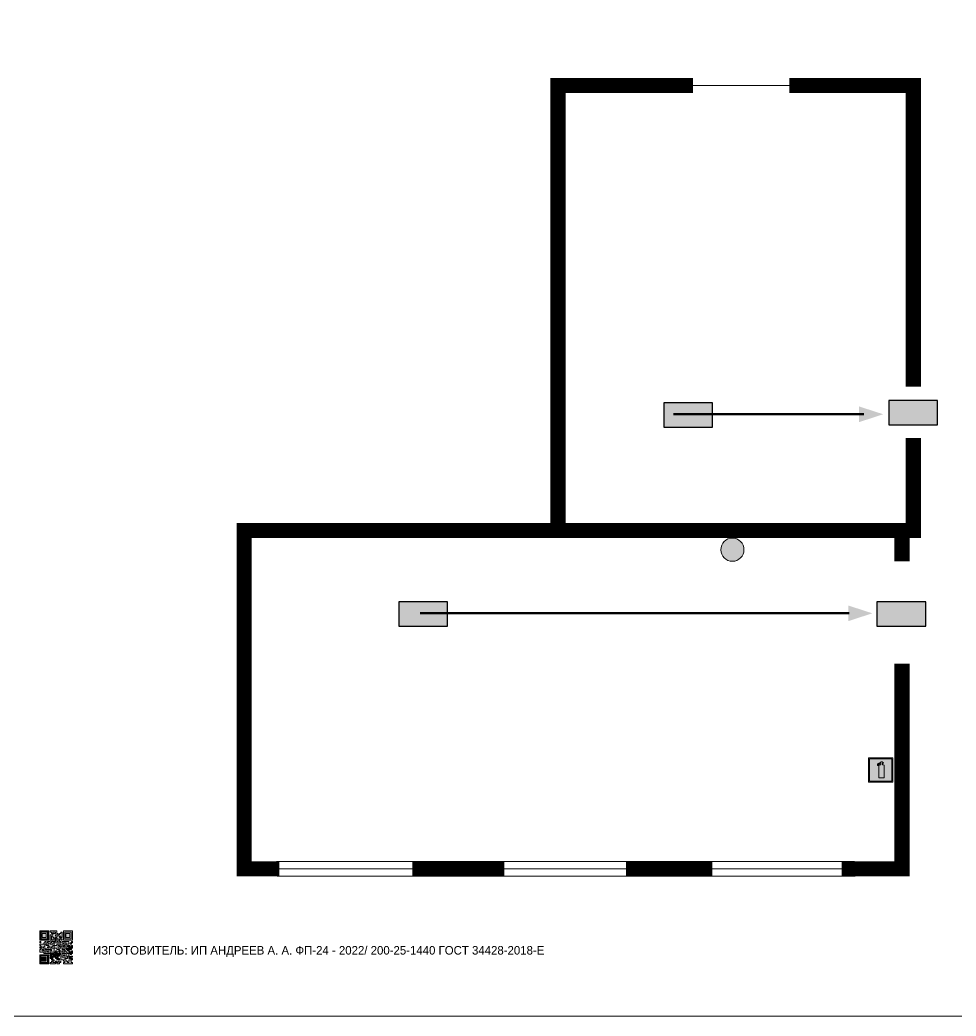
# Model space of a CAD drawing. Header units: millimetres. Extents: x 13114 to 67229, y 22859 to 38520.
# Drawn here: x 34132.1 to 34439.2, y 34763.9 to 35090.8 of the extents above; entities that cross this region are included whole.
import ezdxf

# ---------------------------------------------------------------- set-up
doc = ezdxf.new("R2010")
doc.units = ezdxf.units.MM
doc.layers.add('План_Штампы', color=7, linetype='Continuous')
doc.styles.add('обычный', font='arial.ttf')

# ---------------------------------------------------------------- blocks, each defined once
blk = doc.blocks.new('QR')
at = {"lineweight": 0}
h = blk.add_hatch(color=256, dxfattribs=at)
h.dxf.hatch_style = 1
h.paths.add_polyline_path([(9241.16, 2687.38), (9242.01, 2687.38), (9242.01, 2687.83), (9241.59, 2687.83), (9241.59, 2688.68), (9239.45, 2688.68), (9239.45, 2688.25), (9239.86, 2688.25), (9239.86, 2687.83), (9240.29, 2687.83), (9240.29, 2688.25), (9241.16, 2688.25), (9241.16, 2687.83), (9240.29, 2687.83), (9240.29, 2687.38), (9239.45, 2687.38), (9239.45, 2685.22), (9238.57, 2685.22), (9238.57, 2684.8), (9239.02, 2684.8), (9239.02, 2684.37), (9238.13, 2684.37), (9238.13, 2683.92), (9239.02, 2683.92), (9239.02, 2683.5), (9239.44, 2683.5), (9239.44, 2682.64), (9239.87, 2682.64), (9239.87, 2682.18), (9239.44, 2682.18), (9239.44, 2682.64), (9238.13, 2682.64), (9238.13, 2681.76), (9237.71, 2681.76), (9237.71, 2682.64), (9238.13, 2682.64), (9238.13, 2683.07), (9237.27, 2683.07), (9237.27, 2683.51), (9237.71, 2683.51), (9237.71, 2684.37), (9238.13, 2684.37), (9238.13, 2685.22), (9237.71, 2685.22), (9237.71, 2684.8), (9237.28, 2684.8), (9237.28, 2684.38), (9235.98, 2684.38), (9235.98, 2683.92), (9236.4, 2683.92), (9236.4, 2683.49), (9236.84, 2683.49), (9236.84, 2683.07), (9236.4, 2683.07), (9236.4, 2682.64), (9235.98, 2682.64), (9235.98, 2681.76), (9237.29, 2681.76), (9237.29, 2681.33), (9239.43, 2681.33), (9239.43, 2681.76), (9240.74, 2681.76), (9240.74, 2683.05), (9239.87, 2683.05), (9239.87, 2683.5), (9240.29, 2683.5), (9240.29, 2683.91), (9240.74, 2683.91), (9240.74, 2684.81), (9240.29, 2684.81), (9240.29, 2684.79), (9240.29, 2684.37), (9239.45, 2684.37), (9239.45, 2684.8), (9239.87, 2684.8), (9239.87, 2685.21), (9240.74, 2685.21), (9240.74, 2686.1), (9240.29, 2686.1), (9240.29, 2685.64), (9239.86, 2685.64), (9239.86, 2686.95), (9240.29, 2686.95), (9240.29, 2686.52), (9240.74, 2686.52), (9240.74, 2686.1), (9241.16, 2686.1), (9241.16, 2686.53), (9241.59, 2686.53), (9241.59, 2686.1), (9242.02, 2686.1), (9242.02, 2685.21), (9241.59, 2685.21), (9241.59, 2686.1), (9241.16, 2686.1), (9241.16, 2685.21), (9240.74, 2685.21), (9240.74, 2684.81), (9242.89, 2684.81), (9242.89, 2685.22), (9242.47, 2685.22), (9242.47, 2686.11), (9242.89, 2686.11), (9242.89, 2686.52), (9242.46, 2686.52), (9242.46, 2686.95), (9242.89, 2686.95), (9242.89, 2686.52), (9243.32, 2686.52), (9243.32, 2688.26), (9242.9, 2688.26), (9242.9, 2687.83), (9242.47, 2687.83), (9242.47, 2687.38), (9242.01, 2687.38), (9242.01, 2686.94), (9241.16, 2686.94)])
h.paths.add_polyline_path([(9239.02, 2682.18), (9239.02, 2681.76), (9238.54, 2681.76), (9238.54, 2682.18)], flags=16)
h.paths.add_polyline_path([(9237.27, 2682.65), (9237.27, 2682.19), (9236.83, 2682.19), (9236.83, 2682.65)], flags=16)
h = blk.add_hatch(color=256, dxfattribs=at)
h.dxf.hatch_style = 1
h.paths.add_polyline_path([(9238.15, 2687.83), (9236.83, 2687.83), (9236.83, 2686.52), (9238.15, 2686.52)], flags=0)
h.paths.add_polyline_path([(9239.01, 2685.65), (9239.01, 2688.68), (9235.98, 2688.68), (9235.98, 2685.65)])
h.paths.add_polyline_path([(9236.41, 2686.1), (9236.41, 2688.26), (9238.56, 2688.26), (9238.56, 2686.1)], flags=16)
h.paths.add_polyline_path([(9236.83, 2686.52), (9236.83, 2687.83), (9238.15, 2687.83), (9238.15, 2686.52)], flags=0)
h = blk.add_hatch(color=256, dxfattribs=at)
h.dxf.hatch_style = 1
h.paths.add_polyline_path([(9238.15, 2686.52), (9238.15, 2687.83), (9236.83, 2687.83), (9236.83, 2686.52)])
h.paths.add_polyline_path([(9245.91, 2686.52), (9245.91, 2687.83), (9244.59, 2687.83), (9244.59, 2686.52)], flags=0)
h.paths.add_polyline_path([(9246.77, 2685.65), (9246.77, 2688.68), (9243.74, 2688.68), (9243.74, 2685.65)])
h.paths.add_polyline_path([(9244.17, 2686.1), (9244.17, 2688.26), (9246.32, 2688.26), (9246.32, 2686.1)], flags=16)
h.paths.add_polyline_path([(9244.59, 2686.52), (9244.59, 2687.83), (9245.91, 2687.83), (9245.91, 2686.52)], flags=0)
h = blk.add_hatch(color=256, dxfattribs=at)
h.dxf.hatch_style = 1
h.paths.add_polyline_path([(9240.75, 2681.76), (9240.75, 2681.35), (9241.17, 2681.35), (9241.17, 2681.76)])
h.paths.add_polyline_path([(9241.6, 2682.18), (9241.17, 2682.18), (9241.17, 2681.76), (9241.6, 2681.76)])
h.paths.add_polyline_path([(9242.47, 2681.34), (9242.47, 2682.19), (9242.02, 2682.19), (9242.02, 2681.76), (9241.6, 2681.76), (9241.6, 2681.34)])
h.paths.add_polyline_path([(9239.87, 2678.3), (9239.44, 2678.3), (9239.44, 2677.89), (9241.17, 2677.89), (9241.17, 2678.3), (9240.28, 2678.3), (9240.28, 2678.73), (9239.87, 2678.73)])
h.paths.add_polyline_path([(9240.75, 2678.73), (9240.75, 2679.19), (9240.28, 2679.19), (9240.28, 2678.73)])
h.paths.add_polyline_path([(9241.6, 2678.73), (9241.17, 2678.73), (9241.17, 2678.3), (9241.6, 2678.3)])
h.paths.add_polyline_path([(9242.02, 2678.3), (9241.6, 2678.3), (9241.6, 2677.89), (9242.48, 2677.89), (9242.48, 2678.31), (9242.9, 2678.31), (9242.9, 2678.73), (9242.02, 2678.73)])
h.paths.add_polyline_path([(9246.36, 2684.37), (9246.36, 2684.79), (9245.93, 2684.79), (9245.93, 2684.37)])
h.paths.add_polyline_path([(9246.78, 2685.2), (9246.36, 2685.2), (9246.36, 2684.79), (9246.78, 2684.79)])
h.paths.add_polyline_path([(9245.91, 2687.83), (9244.59, 2687.83), (9244.59, 2686.52), (9245.91, 2686.52)])
h = blk.add_hatch(color=256, dxfattribs=at)
h.dxf.hatch_style = 1
h.paths.add_polyline_path([(9243.32, 2686.11), (9242.89, 2686.11), (9242.89, 2685.64), (9243.32, 2685.64)])
h.paths.add_polyline_path([(9239.02, 2683.07), (9239.02, 2683.5), (9238.56, 2683.5), (9238.56, 2683.07)])
h.paths.add_polyline_path([(9236.4, 2684.8), (9236.4, 2685.22), (9235.98, 2685.22), (9235.98, 2684.8)])
h.paths.add_polyline_path([(9236.4, 2683.07), (9236.4, 2683.49), (9235.98, 2683.49), (9235.98, 2683.07)])
h = blk.add_hatch(color=256, dxfattribs=at)
h.dxf.hatch_style = 1
h.paths.add_polyline_path([(9243.32, 2682.64), (9243.32, 2683.07), (9244.62, 2683.07), (9244.62, 2684.37), (9243.74, 2684.37), (9243.74, 2684.8), (9244.62, 2684.8), (9244.62, 2684.37), (9245.48, 2684.37), (9245.48, 2685.22), (9243.32, 2685.22), (9243.32, 2683.5), (9242.89, 2683.5), (9242.89, 2683.06), (9242.01, 2683.06), (9242.01, 2683.91), (9242.47, 2683.91), (9242.47, 2683.5), (9242.89, 2683.5), (9242.89, 2684.38), (9241.59, 2684.38), (9241.59, 2683.91), (9240.74, 2683.91), (9240.74, 2683.05), (9241.59, 2683.05), (9241.59, 2682.64), (9242.47, 2682.64), (9242.47, 2682.19), (9242.91, 2682.19), (9242.91, 2681.34), (9242.48, 2681.34), (9242.48, 2680.91), (9242.91, 2680.91), (9242.91, 2679.17), (9243.75, 2679.17), (9243.75, 2678.73), (9244.2, 2678.73), (9244.2, 2678.3), (9243.75, 2678.3), (9243.75, 2677.88), (9246.78, 2677.88), (9246.78, 2678.3), (9246.35, 2678.3), (9246.35, 2679.19), (9245.48, 2679.19), (9245.48, 2678.31), (9245.05, 2678.31), (9245.05, 2678.73), (9244.62, 2678.73), (9244.62, 2679.19), (9244.2, 2679.19), (9244.2, 2679.61), (9245.05, 2679.61), (9245.05, 2680.46), (9245.48, 2680.46), (9245.48, 2681.34), (9245.04, 2681.34), (9245.04, 2681.76), (9244.63, 2681.76), (9244.63, 2682.19), (9244.21, 2682.19), (9244.21, 2681.76), (9243.32, 2681.76), (9243.32, 2682.19), (9244.21, 2682.19), (9244.21, 2682.64)])
h.paths.add_polyline_path([(9243.75, 2683.49), (9243.75, 2683.92), (9244.21, 2683.92), (9244.21, 2683.49)], flags=16)
h.paths.add_polyline_path([(9243.32, 2681.34), (9244.63, 2681.34), (9244.63, 2680.04), (9243.32, 2680.04)], flags=16)
h.paths.add_polyline_path([(9243.76, 2680.89), (9244.18, 2680.89), (9244.18, 2680.48), (9243.76, 2680.48)], flags=0)
h = blk.add_hatch(color=256, dxfattribs=at)
h.dxf.hatch_style = 1
h.paths.add_polyline_path([(9246.36, 2683.07), (9246.78, 2683.07), (9246.78, 2683.92), (9246.36, 2683.92), (9246.36, 2683.49), (9245.92, 2683.49), (9245.92, 2683.92), (9245.06, 2683.92), (9245.06, 2683.49), (9245.48, 2683.49), (9245.48, 2683.07), (9244.62, 2683.07), (9244.62, 2682.65), (9245.05, 2682.65), (9245.05, 2682.18), (9245.48, 2682.18), (9245.48, 2682.65), (9246.36, 2682.65)])
h.paths.add_polyline_path([(9246.78, 2682.18), (9246.36, 2682.18), (9246.36, 2681.75), (9245.92, 2681.75), (9245.92, 2682.18), (9245.48, 2682.18), (9245.48, 2681.34), (9245.48, 2681.34), (9245.94, 2681.34), (9245.94, 2680.91), (9246.36, 2680.91), (9246.36, 2681.34), (9246.78, 2681.34)])
h = blk.add_hatch(color=256, dxfattribs=at)
h.dxf.hatch_style = 1
h.paths.add_polyline_path([(9235.98, 2680.9), (9235.98, 2677.86), (9239.02, 2677.86), (9239.02, 2680.9)])
h.paths.add_polyline_path([(9238.57, 2680.48), (9238.57, 2678.32), (9236.41, 2678.32), (9236.41, 2680.48)], flags=16)
h.paths.add_polyline_path([(9238.15, 2680.05), (9238.15, 2678.74), (9236.83, 2678.74), (9236.83, 2680.05)], flags=0)
h = blk.add_hatch(color=256, dxfattribs=at)
h.dxf.hatch_style = 1
h.paths.add_polyline_path([(9242.02, 2680.46), (9242.48, 2680.46), (9242.48, 2680.91), (9241.58, 2680.91), (9241.58, 2681.35), (9241.17, 2681.35), (9241.17, 2680.91), (9240.75, 2680.91), (9240.75, 2681.33), (9239.43, 2681.33), (9239.43, 2680.46), (9239.86, 2680.46), (9239.86, 2680.92), (9240.3, 2680.92), (9240.3, 2680.46), (9239.86, 2680.46), (9239.86, 2680.04), (9239.44, 2680.04), (9239.44, 2679.62), (9239.86, 2679.62), (9239.86, 2679.19), (9240.29, 2679.19), (9240.29, 2680.03), (9241.18, 2680.03), (9241.18, 2680.47), (9241.6, 2680.47), (9241.6, 2680.03), (9241.18, 2680.03), (9241.18, 2679.61), (9241.6, 2679.61), (9241.6, 2679.19), (9242.47, 2679.19), (9242.47, 2679.6), (9242.02, 2679.6)])
h = blk.add_hatch(color=256, dxfattribs=at)
h.dxf.hatch_style = 1
h.paths.add_polyline_path([(9244.18, 2680.48), (9244.18, 2680.89), (9243.76, 2680.89), (9243.76, 2680.48)])
h = blk.add_hatch(color=256, dxfattribs=at)
h.dxf.hatch_style = 1
h.paths.add_polyline_path([(9238.15, 2680.05), (9236.83, 2680.05), (9236.83, 2678.74), (9238.15, 2678.74)])
h = blk.add_hatch(color=256, dxfattribs=at)
h.dxf.hatch_style = 1
h.paths.add_polyline_path([(9245.93, 2680.04), (9245.93, 2680.46), (9245.48, 2680.46), (9245.48, 2679.62), (9246.35, 2679.62), (9246.35, 2680.04)])
h.paths.add_polyline_path([(9246.78, 2680.04), (9246.78, 2680.46), (9246.35, 2680.46), (9246.35, 2680.04)])
h.paths.add_polyline_path([(9246.78, 2679.18), (9246.78, 2679.62), (9246.35, 2679.62), (9246.35, 2679.18)])
for points in [[(9237.71, 2685.22), (9238.13, 2685.22), (9238.13, 2684.37), (9237.71, 2684.37), (9237.71, 2683.51), (9237.27, 2683.51), (9237.27, 2683.07), (9238.13, 2683.07), (9238.13, 2682.64), (9237.71, 2682.64), (9237.71, 2681.76), (9238.13, 2681.76), (9238.13, 2682.64), (9239.44, 2682.64), (9239.44, 2683.5), (9239.02, 2683.5), (9239.02, 2683.07), (9238.56, 2683.07), (9238.56, 2683.5), (9239.02, 2683.5), (9239.02, 2683.92), (9238.13, 2683.92), (9238.13, 2684.37), (9239.02, 2684.37), (9239.02, 2684.8), (9238.57, 2684.8), (9238.57, 2685.22), (9239.45, 2685.22), (9239.45, 2687.38), (9240.29, 2687.38), (9240.29, 2687.83), (9239.86, 2687.83), (9239.86, 2688.25), (9239.45, 2688.25), (9239.45, 2688.68), (9241.59, 2688.68), (9241.59, 2687.83), (9242.01, 2687.83), (9242.01, 2687.38), (9242.47, 2687.38), (9242.47, 2687.83), (9242.9, 2687.83), (9242.9, 2688.26), (9243.32, 2688.26), (9243.32, 2686.52), (9242.89, 2686.52), (9242.89, 2686.11), (9243.32, 2686.11), (9243.32, 2685.64), (9242.89, 2685.64), (9242.89, 2686.11), (9242.47, 2686.11), (9242.47, 2685.22), (9242.89, 2685.22), (9242.89, 2684.81), (9240.74, 2684.81), (9240.74, 2683.91), (9241.59, 2683.91), (9241.59, 2684.38), (9242.89, 2684.38), (9242.89, 2683.5), (9242.47, 2683.5), (9242.47, 2683.91), (9242.01, 2683.91), (9242.01, 2683.06), (9242.89, 2683.06), (9242.89, 2683.5), (9243.32, 2683.5), (9243.32, 2685.22), (9245.48, 2685.22), (9245.48, 2684.37), (9244.62, 2684.37), (9244.62, 2683.07), (9245.48, 2683.07), (9245.48, 2683.49), (9245.06, 2683.49), (9245.06, 2683.92), (9245.92, 2683.92), (9245.92, 2683.49), (9246.36, 2683.49), (9246.36, 2683.92), (9246.78, 2683.92), (9246.78, 2683.07), (9246.36, 2683.07), (9246.36, 2682.65), (9245.48, 2682.65), (9245.48, 2682.18), (9245.92, 2682.18), (9245.92, 2681.75), (9246.36, 2681.75), (9246.36, 2682.18), (9246.78, 2682.18), (9246.78, 2681.34), (9246.36, 2681.34), (9246.36, 2680.91), (9245.94, 2680.91), (9245.94, 2681.34), (9245.48, 2681.34), (9245.48, 2680.46), (9245.93, 2680.46), (9245.93, 2680.04), (9246.35, 2680.04), (9246.35, 2680.46), (9246.78, 2680.46), (9246.78, 2680.04), (9246.78, 2680.04), (9246.35, 2680.04), (9246.35, 2679.62), (9246.78, 2679.62), (9246.78, 2679.18), (9246.35, 2679.18), (9246.35, 2678.3), (9246.78, 2678.3), (9246.78, 2677.88), (9243.75, 2677.88), (9243.75, 2678.3), (9244.2, 2678.3), (9244.2, 2678.73), (9243.75, 2678.73), (9243.75, 2679.17), (9242.91, 2679.17), (9242.91, 2680.91), (9242.48, 2680.91), (9242.48, 2680.46), (9242.02, 2680.46), (9242.02, 2679.6), (9242.47, 2679.6), (9242.47, 2679.19), (9241.6, 2679.19), (9241.6, 2679.61), (9241.18, 2679.61), (9241.18, 2680.03), (9240.29, 2680.03), (9240.29, 2679.19), (9240.75, 2679.19), (9240.75, 2678.73), (9240.28, 2678.73), (9240.28, 2678.3), (9241.17, 2678.3), (9241.17, 2678.73), (9241.6, 2678.73), (9241.6, 2678.3), (9242.02, 2678.3), (9242.02, 2678.73), (9242.9, 2678.73), (9242.9, 2678.31), (9242.48, 2678.31), (9242.48, 2677.89), (9241.6, 2677.89), (9241.6, 2678.3), (9241.17, 2678.3), (9241.17, 2677.89), (9239.44, 2677.89), (9239.44, 2678.3), (9239.87, 2678.3), (9239.87, 2678.73), (9240.28, 2678.73), (9240.28, 2679.19), (9240.29, 2679.19), (9239.86, 2679.19), (9239.86, 2679.62), (9239.44, 2679.62), (9239.44, 2680.04), (9239.86, 2680.04), (9239.86, 2680.46), (9239.43, 2680.46), (9239.43, 2681.33), (9237.29, 2681.33), (9237.29, 2681.76), (9235.98, 2681.76), (9235.98, 2682.64), (9236.4, 2682.64), (9236.4, 2683.07), (9235.98, 2683.07), (9235.98, 2683.49), (9236.4, 2683.49), (9236.4, 2683.92), (9235.98, 2683.92), (9235.98, 2684.38), (9237.28, 2684.38), (9237.28, 2684.8), (9237.71, 2684.8), (9237.71, 2685.22), (9237.92, 2685.22)], [(9240.74, 2685.21), (9239.87, 2685.21), (9239.87, 2684.8), (9239.45, 2684.8), (9239.45, 2684.37), (9240.29, 2684.37), (9240.29, 2684.79), (9240.29, 2684.81), (9240.74, 2684.81), (9240.74, 2685.21), (9239.87, 2685.21)], [(9240.74, 2686.1), (9240.74, 2686.52), (9240.29, 2686.52), (9240.29, 2686.95), (9239.86, 2686.95), (9239.86, 2685.64), (9240.29, 2685.64), (9240.29, 2686.1), (9240.74, 2686.1), (9240.74, 2686.52)], [(9240.74, 2683.91), (9240.29, 2683.91), (9240.29, 2683.5), (9239.87, 2683.5), (9239.87, 2683.05), (9240.74, 2683.05), (9240.74, 2683.91)], [(9244.62, 2684.37), (9244.62, 2684.8), (9243.74, 2684.8), (9243.74, 2684.37), (9244.62, 2684.37)], [(9240.74, 2683.05), (9240.74, 2681.76), (9239.43, 2681.76), (9239.43, 2681.33), (9240.75, 2681.33), (9240.75, 2681.35), (9240.75, 2680.91), (9241.17, 2680.91), (9241.17, 2681.35), (9241.58, 2681.35), (9241.58, 2680.91), (9242.48, 2680.91), (9242.48, 2681.34), (9242.91, 2681.34), (9242.91, 2682.19), (9242.47, 2682.19), (9242.47, 2682.64), (9241.59, 2682.64), (9241.59, 2683.05), (9240.74, 2683.05)], [(9239.86, 2680.46), (9239.86, 2680.92), (9240.3, 2680.92), (9240.3, 2680.46), (9239.86, 2680.46)], [(9241.6, 2681.76), (9242.02, 2681.76), (9242.02, 2682.19), (9242.47, 2682.19), (9242.47, 2681.34), (9241.6, 2681.34), (9241.6, 2681.76)], [(9244.62, 2683.07), (9243.32, 2683.07), (9243.32, 2682.64), (9244.21, 2682.64), (9244.21, 2682.19), (9243.32, 2682.19), (9243.32, 2681.76), (9244.21, 2681.76), (9244.21, 2682.19), (9244.63, 2682.19), (9244.63, 2681.76), (9245.04, 2681.76), (9245.04, 2681.34), (9245.48, 2681.34)], [(9245.48, 2682.18), (9245.05, 2682.18), (9245.05, 2682.65), (9244.62, 2682.65), (9244.62, 2683.07)], [(9245.48, 2682.18), (9245.48, 2681.34)], [(9245.48, 2680.46), (9245.05, 2680.46), (9245.05, 2679.61), (9244.2, 2679.61), (9244.2, 2679.19), (9244.62, 2679.19), (9244.62, 2678.73), (9245.05, 2678.73), (9245.05, 2678.31), (9245.48, 2678.31), (9245.48, 2679.19), (9246.35, 2679.19), (9246.35, 2679.07)], [(9246.35, 2679.62), (9245.48, 2679.62), (9245.48, 2680.46)], [(9245.48, 2680.46), (9245.48, 2679.62), (9246.35, 2679.62), (9246.35, 2680.04), (9245.93, 2680.04), (9245.93, 2680.46), (9245.48, 2680.46), (9245.48, 2679.62)], [(9246.35, 2679.62), (9246.35, 2679.18)]]:
    blk.add_lwpolyline(points, dxfattribs=at)
for points in [[(9235.98, 2685.65), (9239.01, 2685.65), (9239.01, 2688.68), (9235.98, 2688.68)], [(9236.41, 2688.26), (9238.56, 2688.26), (9238.56, 2686.1), (9236.41, 2686.1)], [(9236.83, 2687.83), (9238.15, 2687.83), (9238.15, 2686.52), (9236.83, 2686.52)], [(9240.29, 2687.83), (9241.16, 2687.83), (9241.16, 2688.25), (9240.29, 2688.25)], [(9240.29, 2688.25), (9241.16, 2688.25), (9241.16, 2687.83), (9240.29, 2687.83)], [(9242.01, 2687.38), (9241.16, 2687.38), (9241.16, 2686.94), (9242.01, 2686.94)], [(9241.16, 2687.38), (9242.01, 2687.38), (9242.01, 2686.94), (9241.16, 2686.94)], [(9243.74, 2685.65), (9246.77, 2685.65), (9246.77, 2688.68), (9243.74, 2688.68)], [(9244.17, 2688.26), (9246.32, 2688.26), (9246.32, 2686.1), (9244.17, 2686.1)], [(9244.59, 2687.83), (9245.91, 2687.83), (9245.91, 2686.52), (9244.59, 2686.52)], [(9235.98, 2684.8), (9236.4, 2684.8), (9236.4, 2685.22), (9235.98, 2685.22)], [(9241.16, 2686.1), (9240.74, 2686.1), (9240.74, 2685.21), (9241.16, 2685.21)], [(9241.16, 2686.53), (9241.59, 2686.53), (9241.59, 2686.1), (9241.16, 2686.1)], [(9241.59, 2686.1), (9242.02, 2686.1), (9242.02, 2685.21), (9241.59, 2685.21)], [(9242.89, 2686.52), (9242.46, 2686.52), (9242.46, 2686.95), (9242.89, 2686.95)], [(9243.75, 2683.92), (9244.21, 2683.92), (9244.21, 2683.49), (9243.75, 2683.49)], [(9245.93, 2684.79), (9246.36, 2684.79), (9246.36, 2684.37), (9245.93, 2684.37)], [(9246.36, 2685.2), (9246.78, 2685.2), (9246.78, 2684.79), (9246.36, 2684.79)], [(9235.98, 2677.86), (9239.02, 2677.86), (9239.02, 2680.9), (9235.98, 2680.9)], [(9236.4, 2683.07), (9236.84, 2683.07), (9236.84, 2683.49), (9236.4, 2683.49)], [(9236.83, 2682.19), (9237.27, 2682.19), (9237.27, 2682.65), (9236.83, 2682.65)], [(9238.54, 2682.18), (9239.02, 2682.18), (9239.02, 2681.76), (9238.54, 2681.76)], [(9239.44, 2682.64), (9239.87, 2682.64), (9239.87, 2682.18), (9239.44, 2682.18)], [(9240.75, 2681.76), (9241.17, 2681.76), (9241.17, 2681.35), (9240.75, 2681.35)], [(9241.17, 2682.18), (9241.6, 2682.18), (9241.6, 2681.76), (9241.17, 2681.76)], [(9243.32, 2680.04), (9244.63, 2680.04), (9244.63, 2681.34), (9243.32, 2681.34)], [(9243.76, 2680.89), (9244.18, 2680.89), (9244.18, 2680.48), (9243.76, 2680.48)], [(9236.41, 2680.48), (9238.57, 2680.48), (9238.57, 2678.32), (9236.41, 2678.32)], [(9236.83, 2680.05), (9238.15, 2680.05), (9238.15, 2678.74), (9236.83, 2678.74)], [(9241.18, 2680.03), (9241.6, 2680.03), (9241.6, 2680.47), (9241.18, 2680.47)]]:
    blk.add_lwpolyline(points, close=True, dxfattribs=at)
blk = doc.blocks.new('A$C7B4425F7')
at = {"true_color": 0xffffff}
blk.add_hatch(color=7, dxfattribs=at).paths.add_polyline_path([(0, 0), (-16, 0), (-16, -8), (0, -8)])
h = blk.add_hatch(color=126)
h.paths.add_polyline_path([(-0.2, -0.2), (-15.8, -0.2), (-15.8, -7.8), (-0.2, -7.8)])
h.paths.add_polyline_path([(-11.76, -2.03), (-11.76, -3.66), (-11.17, -3.66, -0.568275), (-11.17, -6.18), (-12.58, -6.18), (-12.58, -2.03)], flags=16)
h.paths.add_polyline_path([(-13.33, -4.12, -0.495768), (-13.59, -6.18), (-15.03, -6.18), (-15.03, -2.03), (-13.59, -2.03, -0.487973)], flags=16)
h.paths.add_polyline_path([(-10.25, -2.03), (-9.48, -2.03), (-9.48, -6.18), (-10.25, -6.18)], flags=16)
h.paths.add_polyline_path([(-13.84, -3.69), (-14.24, -3.69), (-14.24, -3.03), (-13.9, -3.03, -0.692621)], flags=0)
h.paths.add_polyline_path([(-9.15, -2.03), (-8.4, -2.03), (-8.04, -3.07), (-7.68, -2.03), (-6.93, -2.03), (-7.64, -4.1), (-6.93, -6.18), (-7.68, -6.18), (-8.04, -5.14), (-8.4, -6.18), (-9.15, -6.18), (-8.44, -4.1)], flags=16)
h.paths.add_polyline_path([(-11.76, -4.46), (-11.42, -4.46, -0.692621), (-11.36, -5.12), (-11.76, -5.12)], flags=0)
h.paths.add_polyline_path([(-13.9, -5.2), (-14.24, -5.2), (-14.24, -4.55), (-13.84, -4.55, -0.708038)], flags=0)
edge = h.paths.add_edge_path(flags=16)
edge.add_ellipse((-5.51, -4.08), major_axis=(0, 2.05), ratio=0.586184, start_angle=0, end_angle=360)
edge = h.paths.add_edge_path(flags=0)
edge.add_ellipse((-5.51, -4.08), major_axis=(0, 1.14), ratio=0.454828, start_angle=0, end_angle=360)
h.paths.add_polyline_path([(-4.13, -4.96, 0.377264), (-3.48, -4.52, 0.0555), (-3.16, -2.03), (-1.66, -2.03), (-1.66, -4.96), (-0.96, -4.96), (-0.96, -7.01), (-1.75, -7.01), (-1.75, -6.18), (-3.3, -6.18), (-3.3, -7.02), (-4.13, -7.02)], flags=16)
h.paths.add_polyline_path([(-2.73, -2.91), (-2.28, -2.91), (-2.28, -4.96), (-3.05, -4.96, 0.079136)], flags=0)
at = {"color": 126}
blk.add_lwpolyline([(-16, -8), (0, -8), (0, 0), (-16, 0)], close=True, dxfattribs=at)
blk = doc.blocks.new('A$C3AD82952')
at = {"true_color": 0xf5f5ff}
h = blk.add_hatch(color=7, dxfattribs=at)
h.dxf.hatch_style = 1
h.paths.add_polyline_path([(8.21, 8.73, 0.414214), (7.89, 9.05), (7.22, 9.05), (7.22, 9.92), (7.59, 9.92, 1), (7.57, 10.36), (7.22, 10.36), (7.22, 10.6), (6.43, 10.6), (6.43, 10.36), (6.01, 10.36), (4.74, 9.59), (4.74, 8.69), (4.98, 8.73), (4.98, 9.26), (6.12, 9.91), (6.43, 9.91), (6.43, 9.05), (5.76, 9.05, 0.414214), (5.44, 8.73), (5.44, 2.2), (8.21, 2.2)], flags=0)
h.paths.add_polyline_path([(12.8, 12.8), (0, 12.8), (0, 0), (12.8, 0)])
h.paths.add_polyline_path([(0.51, 12.29), (12.29, 12.29), (12.29, 0.51), (0.51, 0.51)], flags=16)
h.paths.add_polyline_path([(4.74, 9.59), (6.01, 10.36), (6.43, 10.36), (6.43, 10.6), (7.22, 10.6), (7.22, 10.36), (7.59, 10.36, -0.94586), (7.59, 9.92), (7.22, 9.92), (7.22, 9.05), (7.89, 9.05, -0.414214), (8.21, 8.73), (8.21, 2.2), (5.44, 2.2), (5.44, 8.73, -0.414214), (5.76, 9.05), (6.43, 9.05), (6.43, 9.91), (6.12, 9.91), (4.98, 9.26), (4.98, 8.73), (4.74, 8.69)], flags=0)
h = blk.add_hatch(color=242)
h.dxf.hatch_style = 1
h.paths.add_polyline_path([(12.29, 12.29), (0.51, 12.29), (0.51, 0.51), (12.29, 0.51)])
h.paths.add_polyline_path([(4.74, 8.69), (4.74, 9.59), (6.01, 10.36), (6.43, 10.36), (6.43, 10.6), (7.22, 10.6), (7.22, 10.36), (7.59, 10.36, -0.94586), (7.59, 9.92), (7.22, 9.92), (7.22, 9.05), (7.89, 9.05, -0.414214), (8.21, 8.73), (8.21, 2.2), (5.44, 2.2), (5.44, 8.73, -0.414214), (5.76, 9.05), (6.43, 9.05), (6.43, 9.91), (6.12, 9.91), (4.98, 9.26), (4.98, 8.73)], flags=16)
h = blk.add_hatch(color=7, dxfattribs=at)
h.dxf.hatch_style = 1
h.paths.add_polyline_path([(8.21, 8.73, 0.414214), (7.89, 9.05), (7.22, 9.05), (7.22, 9.92), (7.59, 9.92, 1), (7.57, 10.36), (7.22, 10.36), (7.22, 10.6), (6.43, 10.6), (6.43, 10.36), (6.01, 10.36), (4.74, 9.59), (4.74, 8.69), (4.98, 8.73), (4.98, 9.26), (6.12, 9.91), (6.43, 9.91), (6.43, 9.05), (5.76, 9.05, 0.414214), (5.44, 8.73), (5.44, 2.2), (8.21, 2.2)])
at = {"color": 242, "lineweight": 5}
for p, q in [((0, 0), (0, 12.8)), ((0, 12.8), (12.8, 12.8)), ((7.22, 10.6), (6.43, 10.6)), ((6.43, 10.6), (6.43, 10.36)), ((7.22, 10.36), (7.22, 10.6)), ((12.8, 0), (12.8, 12.8)), ((6.01, 10.36), (4.74, 9.59)), ((4.74, 9.59), (4.74, 8.69)), ((4.74, 8.69), (4.98, 8.73)), ((4.98, 9.26), (6.12, 9.91)), ((4.98, 8.73), (4.98, 9.26)), ((5.44, 2.2), (5.44, 8.73)), ((5.76, 9.05), (6.43, 9.05)), ((6.01, 10.36), (6.43, 10.36)), ((6.12, 9.91), (6.43, 9.91)), ((6.43, 9.91), (6.43, 9.05)), ((7.59, 10.36), (7.22, 10.36)), ((7.22, 9.05), (7.22, 9.92)), ((7.59, 9.92), (7.22, 9.92)), ((7.89, 9.05), (7.22, 9.05)), ((8.21, 2.2), (8.21, 8.73)), ((0, 0), (12.8, 0)), ((5.44, 2.2), (8.21, 2.2))]:
    blk.add_line(p, q, dxfattribs=at)
blk.add_lwpolyline([(0.51, 12.29), (12.29, 12.29), (12.29, 0.51), (0.51, 0.51)], close=True, dxfattribs=at)
for centre, radius, start, end in [((5.76, 8.73), 0.32, 90, 180), ((7.58, 10.14), 0.223, 273.1875, 86.8125), ((7.89, 8.73), 0.32, 0, 90)]:
    blk.add_arc(centre, radius, start, end, dxfattribs=at)
blk = doc.blocks.new('A$C7B8C2D5B')
at = {"lineweight": 0}
h = blk.add_hatch(color=5, dxfattribs=at)
h.dxf.hatch_style = 1
h.paths.add_polyline_path([(1.4, -3.02, 1), (-2.11, -3.02, 1)])
at = {"color": 5, "lineweight": 0}
blk.add_circle((-0.36, -3.02), 1.75, dxfattribs=at)
blk = doc.blocks.new('A$C32E8229D')
at = {"true_color": 0xffffff}
blk.add_hatch(color=7, dxfattribs=at).paths.add_polyline_path([(0, 0), (0, -8), (16, -8), (16, 0)])
h = blk.add_hatch(color=126)
h.paths.add_polyline_path([(0.2, -0.2), (15.8, -0.2), (15.8, -7.8), (0.2, -7.8)])
h.paths.add_polyline_path([(13.49, -2.05), (12.08, -2.05), (11.37, -2.63, 0.162397), (11.29, -2.84), (11.29, -3.63), (10.35, -3.63), (10.35, -4.05), (11.68, -4.05), (11.68, -3.48), (12.26, -4.28), (11.29, -5.1), (11.29, -6.78), (11.85, -6.78), (11.85, -5.44), (12.8, -4.64), (12.8, -5.94), (14.46, -5.94), (14.46, -5.39), (13.45, -5.39), (13.45, -3.97), (12.46, -2.59), (13.15, -2.59), (13.69, -3.34), (14.18, -3)], flags=16)
h.paths.add_polyline_path([(10.74, -1.82, 1), (11.8, -1.82, 1)], flags=16)
h.paths.add_polyline_path([(9.39, -3.59), (5.99, -3.59), (6.56, -3.03), (5.91, -3.03), (5.1, -3.83), (5.91, -4.64), (6.56, -4.64), (5.99, -4.09), (9.39, -4.09)], flags=16)
h.paths.add_polyline_path([(4.29, -1.08), (1.72, -1.08), (1.72, -6.6), (4.29, -6.6)], flags=16)
at = {"color": 126}
blk.add_lwpolyline([(16, -8), (0, -8), (0, 0), (16, 0)], close=True, dxfattribs=at)

msp = doc.modelspace()

# ---------------------------------------------------------------- linework, layer by layer
at = {"color": 5, "lineweight": 0}
msp.add_lwpolyline([(34117.12, 34763.94), (34717.12, 34763.94), (34717.12, 35158.94), (34117.12, 35158.94)], close=True, dxfattribs=at)
at = {"lineweight": 100, "const_width": 5}
for points in [[(34352.95, 35069.32), (34308.62, 35069.32), (34308.62, 34923.29), (34205.69, 34923.29), (34205.69, 34812.25), (34217.19, 34812.25)], [(34384.56, 35069.32), (34425.24, 35069.32), (34425.24, 34970.47)], [(34425.24, 34953.64), (34425.24, 34923.29), (34418.24, 34923.29)], [(34421.52, 34913.18), (34421.52, 34923.29), (34308.62, 34923.29)], [(34401.71, 34812.25), (34421.52, 34812.25), (34421.52, 34879.58)], [(34260.83, 34812.25), (34291.06, 34812.25)], [(34330.96, 34812.25), (34359.32, 34812.25)]]:
    msp.add_lwpolyline(points, dxfattribs=at)
at = {"lineweight": 20}
msp.add_lwpolyline([(34352.95, 35069.32), (34391.26, 35069.32)], dxfattribs=at)
at = {"color": 126, "lineweight": 100, "true_color": 0x008754}
for points in [[(34408.98, 34961.47), (34346.55, 34961.47)], [(34404.17, 34896.11), (34263.38, 34896.11)]]:
    msp.add_lwpolyline(points, dxfattribs=at)
at = {"lineweight": 0}
for points in [[(34216.32, 34814.69), (34405.97, 34814.69)], [(34217.19, 34812.25), (34406.84, 34812.25)], [(34216.53, 34809.82), (34406.17, 34809.82)]]:
    msp.add_lwpolyline(points, dxfattribs=at)
at = {"layer": 'План_Штампы', "color": 126, "true_color": 0x008754}
for points in [[(34407.44, 34958.85), (34407.45, 34963.99), (34415.33, 34961.44)], [(34403.87, 34893.54), (34403.89, 34898.67), (34411.76, 34896.12)]]:
    msp.add_solid(points, dxfattribs=at)

# ---------------------------------------------------------------- block references
for name, p, xscale, yscale, zscale in [('A$C7B8C2D5B', (34366.64, 34923.57), 2.177419353276491, 2.177419353276491, 2.177419353276491), ('A$C3AD82952', (34410.54, 34840.73), 0.625, 0.625, 0.625)]:
    msp.add_blockref(name, p, dxfattribs=dict(xscale=xscale, yscale=yscale, zscale=zscale))
at = {"color": 22, "lineweight": 100, "true_color": 0xbb1e10}
msp.add_blockref('QR', (24902.63, 32103.19), dxfattribs=at)
at = {"layer": 'План_Штампы'}
for p in [(34433.16, 34965.97), (34429.28, 34899.89)]:
    msp.add_blockref('A$C7B4425F7', p, dxfattribs=at)
at = {"layer": 'План_Штампы', "color": 126, "true_color": 0x008754, "xscale": -1}
for p in [(34359.34, 34965.23), (34272.42, 34899.93)]:
    msp.add_blockref('A$C32E8229D', p, dxfattribs=at)

# ---------------------------------------------------------------- texts
at = {"lineweight": 0, "insert": (34230.13, 34785.12), "char_height": 2.8, "width": 191.3484, "attachment_point": 5, "style": 'обычный'}
msp.add_mtext('\\pi-8.4,l8.4,t8.4;{\\fProxima Nova Rg|b0|i0|c204|p2;ИЗГОТОВИТЕЛЬ: ИП АНДРЕЕВ А. А.\\fProxima Nova Rg|b0|i0|c0|p2; \\fProxima Nova Rg|b0|i0|c204|p2;ФП-24 - 2022/ 200-25-1440 ГОСТ 34428-2018-Е\\H1.2266x; }', dxfattribs=at)

doc.saveas('drawing.dxf')
